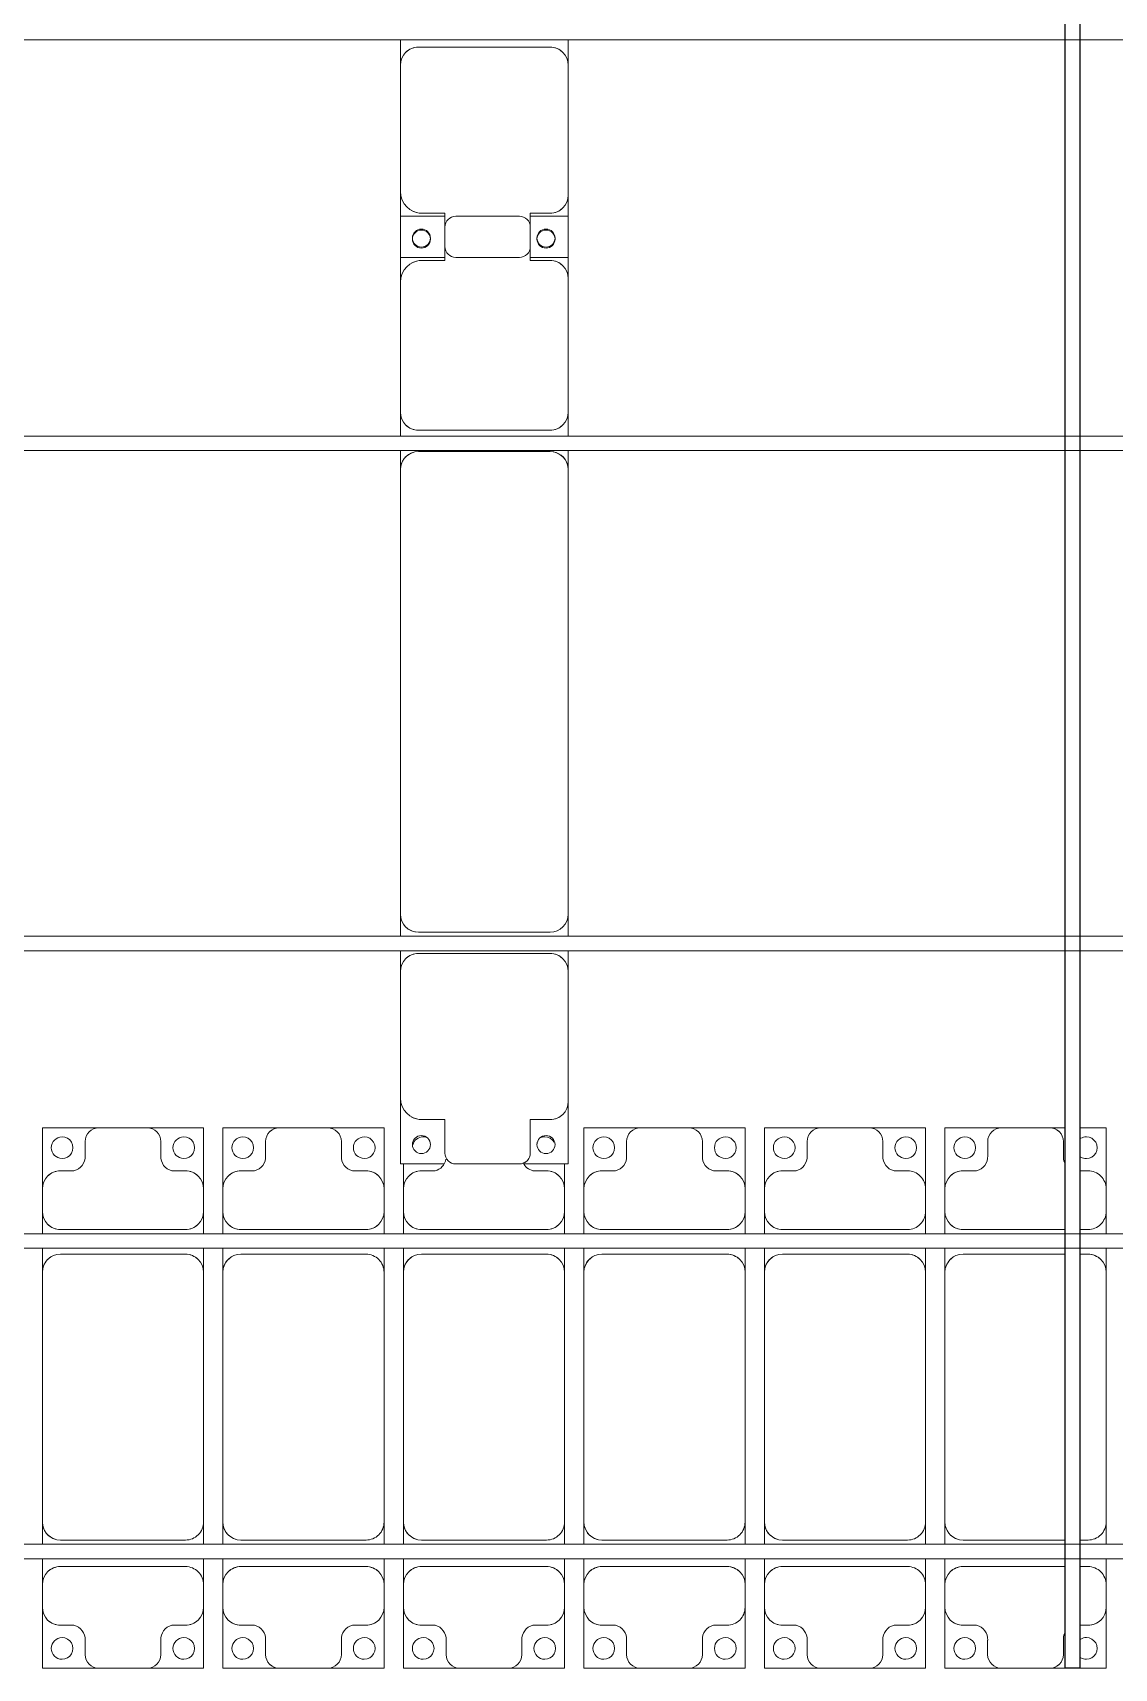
# Model space of a CAD drawing. Header units: millimetres. Extents: x -147246 to 112336, y -213734 to -86506.
# Drawn here: x -113366 to -110370, y -169394 to -164865 of the extents above; entities that cross this region are included whole.
import ezdxf

# ---------------------------------------------------------------- set-up
doc = ezdxf.new("R2010")
doc.units = ezdxf.units.MM
doc.layers.add('A-GENM', color=13, linetype='Continuous', lineweight=9)
doc.layers.add('S-BEAM', color=12, linetype='Continuous', lineweight=9)

# ---------------------------------------------------------------- blocks, each defined once
blk = doc.blocks.new('Dầm C52 - Dầm C52-18789-BỐ TRÍ KHUNG KẾT CẤU BÈ PIN 05')
at = {"layer": 'S-BEAM', "color": 1}
blk.add_line((-74474.3, 20), (74474.3, 20), dxfattribs=at)
blk = doc.blocks.new('Dầm C52 - Dầm C52-18790-BỐ TRÍ KHUNG KẾT CẤU BÈ PIN 05')
at = {"layer": 'S-BEAM', "color": 1}
for p, q in [((-74474.3, 20), (74474.3, 20)), ((74474.3, -20), (-74474.3, -20))]:
    blk.add_line(p, q, dxfattribs=at)
blk = doc.blocks.new('Dầm C52 - Hộp 40x60-38180-BỐ TRÍ KHUNG KẾT CẤU BÈ PIN 05')
at = {"layer": 'S-BEAM', "color": 3, "lineweight": 25}
for p, q in [((-38419.7, 20), (38419.7, 20)), ((38419.7, 20), (38419.7, -20)), ((38419.7, -20), (-38419.7, -20))]:
    blk.add_line(p, q, dxfattribs=at)
blk = doc.blocks.new('Dai phao do pin - DẢI PHAO ĐỠ PIN-36256-BỐ TRÍ KHUNG KẾT CẤU BÈ PIN 05')
at = {"layer": 'A-GENM', "color": 7}
for p, q in [((-1312.2, 241.6), (-1129.7, 241.6)), ((-1312.2, 120.4), (-1312.2, 241.6)), ((-779.7, 241.6), (-1129.7, 241.6)), ((-779.7, 241.6), (-721.9, 241.6)), ((-681.9, 241.6), (-620.3, 241.6)), ((610.3, 241.6), (-620.3, 241.6)), ((610.3, 241.6), (663.1, 241.6)), ((703.1, 241.6), (769.7, 241.6)), ((1129.7, 241.6), (769.7, 241.6)), ((1129.7, 241.6), (1312.2, 241.6)), ((1197.8, 241.6), (1380.3, 241.6)), ((1197.8, 118.2), (1197.8, 241.6)), ((1312.2, 241.6), (1312.2, 118.2)), ((1730.3, 241.6), (1380.3, 241.6)), ((1730.3, 241.6), (1800.5, 241.6)), ((-1189.7, 181.6), (-1189.7, 118.2)), ((-729.7, -173.4), (-729.7, 191.6)), ((-670.3, 191.6), (-670.3, -173.4)), ((660.3, -173.4), (660.3, 191.6)), ((719.7, 191.6), (719.7, -173.4)), ((1189.7, 118.2), (1189.7, 181.6)), ((1320.3, 181.6), (1320.3, 118.2)), ((1780.3, -173.4), (1780.3, 191.6)), ((-1189.7, 118.2), (-1282.2, 118.2)), ((1282.2, 118.2), (1189.7, 118.2)), ((1320.3, 118.2), (1227.8, 118.2)), ((-1312.2, 88.2), (-1312.2, -88.2)), ((1197.8, 88.2), (1197.8, -88.2)), ((1312.2, -88.2), (1312.2, 88.2)), ((-1312.2, -223.4), (-1312.2, -100.4)), ((-1282.2, -118.2), (-1189.7, -118.2)), ((-1189.7, -118.2), (-1189.7, -173.4)), ((1189.7, -173.4), (1189.7, -118.2)), ((1189.7, -118.2), (1282.2, -118.2)), ((1197.8, -223.4), (1197.8, -118.2)), ((1227.8, -118.2), (1320.3, -118.2)), ((1312.2, -118.2), (1312.2, -223.4)), ((1320.3, -118.2), (1320.3, -173.4)), ((-1139.7, -223.4), (-1312.2, -223.4)), ((-1139.7, -223.4), (-779.7, -223.4)), ((-721.9, -223.4), (-779.7, -223.4)), ((-620.3, -223.4), (-681.9, -223.4)), ((-620.3, -223.4), (610.3, -223.4)), ((663.1, -223.4), (610.3, -223.4)), ((769.7, -223.4), (703.1, -223.4)), ((769.7, -223.4), (1139.7, -223.4)), ((1312.2, -223.4), (1139.7, -223.4)), ((1370.3, -223.4), (1197.8, -223.4)), ((1370.3, -223.4), (1730.3, -223.4)), ((1800.5, -223.4), (1730.3, -223.4))]:
    blk.add_line(p, q, dxfattribs=at)
for centre, radius, start, end in [((-1129.7, 181.6), 60, 90, 180), ((-779.7, 191.6), 50, 360, 90), ((-779.7, 191.6), 50, 360, 45), ((-620.3, 191.6), 50, 90, 180), ((-620.3, 191.6), 50, 105, 180), ((610.3, 191.6), 50, 360, 90), ((610.3, 191.6), 50, 15, 90), ((769.7, 191.6), 50, 90, 180), ((769.7, 191.6), 50, 135, 180), ((1129.7, 181.6), 60, 360, 90), ((1380.3, 181.6), 60, 90, 180), ((1730.3, 191.6), 50, 360, 90), ((1730.3, 191.6), 50, 360, 45), ((-1258.6, 183.2), 25, 0, 180), ((-1258.6, 183.2), 25, 180, 360), ((-1129.7, 181.6), 60, 150, 180), ((1129.7, 181.6), 60, 360, 30), ((1248.6, 183.2), 25, 360, 180), ((1248.6, 183.2), 25, 180, 0), ((1251.4, 183.2), 25, 0, 180), ((1251.4, 183.2), 25, 180, 360), ((1380.3, 181.6), 60, 150, 180), ((-1282.2, 88.2), 30, 90, 180), ((1227.8, 88.2), 30, 90, 180), ((1282.2, 88.2), 30, 360, 90), ((-1282.2, -88.2), 30, 180, 270), ((1227.8, -88.2), 30, 180, 270), ((1282.2, -88.2), 30, 270, 360), ((-1282.2, -88.2), 30, 210, 240), ((-1258.6, -161.8), 25, 0, 180), ((-1258.6, -161.8), 25, 180, 0), ((-1258.6, -161.8), 25, 75, 90), ((-1139.7, -173.4), 50, 180, 270), ((-1139.7, -173.4), 50, 180, 225), ((-779.7, -173.4), 50, 270, 360), ((-779.7, -173.4), 50, 315, 360), ((-620.3, -173.4), 50, 180, 270), ((-620.3, -173.4), 50, 180, 270), ((610.3, -173.4), 50, 270, 360), ((610.3, -173.4), 50, 285, 360), ((769.7, -173.4), 50, 180, 270), ((769.7, -173.4), 50, 180, 225), ((1139.7, -173.4), 50, 270, 360), ((1139.7, -173.4), 50, 315, 360), ((1248.6, -161.8), 25, 0, 180), ((1248.6, -161.8), 25, 180, 360), ((1251.4, -161.8), 25, 0, 180), ((1251.4, -161.8), 25, 180, 0), ((1370.3, -173.4), 50, 180, 270), ((1370.3, -173.4), 50, 180, 225), ((1730.3, -173.4), 50, 270, 360), ((1730.3, -173.4), 50, 315, 360)]:
    blk.add_arc(centre, radius, start, end, dxfattribs=at)
blk = doc.blocks.new('Dai phaodi lai - DẢI PHAO ĐI LẠI-37321-BỐ TRÍ KHUNG KẾT CẤU BÈ PIN 05')
at = {"layer": 'A-GENM', "color": 7}
for p, q in [((26776.8, 748.4), (26933.1, 748.4)), ((26776.8, 579.3), (26776.8, 748.4)), ((27066.9, 748.4), (26933.1, 748.4)), ((27066.9, 748.4), (27223.2, 748.4)), ((27223.2, 748.4), (27223.2, 579.3)), ((27276.8, 748.4), (27433.1, 748.4)), ((27276.8, 579.3), (27276.8, 748.4)), ((27566.9, 748.4), (27433.1, 748.4)), ((27566.9, 748.4), (27723.2, 748.4)), ((27723.2, 748.4), (27723.2, 579.3)), ((28276.8, 748.4), (28433.1, 748.4)), ((28276.8, 579.3), (28276.8, 748.4)), ((28566.9, 748.4), (28433.1, 748.4)), ((28566.9, 748.4), (28723.2, 748.4)), ((28723.2, 748.4), (28723.2, 579.3)), ((28776.8, 748.4), (28933.1, 748.4)), ((28776.8, 579.3), (28776.8, 748.4)), ((29066.9, 748.4), (28933.1, 748.4)), ((29066.9, 748.4), (29223.2, 748.4)), ((29223.2, 748.4), (29223.2, 579.3)), ((29276.8, 748.4), (29433.1, 748.4)), ((29276.8, 579.3), (29276.8, 748.4)), ((29566.9, 748.4), (29433.1, 748.4)), ((29566.9, 748.4), (29610, 748.4)), ((29650, 748.4), (29723.2, 748.4)), ((29723.2, 748.4), (29723.2, 579.3)), ((26895.1, 710.4), (26895.1, 670.7)), ((27104.9, 670.7), (27104.9, 710.4)), ((27395.1, 710.4), (27395.1, 670.7)), ((27604.9, 670.7), (27604.9, 710.4)), ((28395.1, 710.4), (28395.1, 670.7)), ((28604.9, 670.7), (28604.9, 710.4)), ((28895.1, 710.4), (28895.1, 670.7)), ((29104.9, 670.7), (29104.9, 710.4)), ((29395.1, 710.4), (29395.1, 670.7)), ((29604.9, 670.7), (29604.9, 710.4)), ((27776.8, 579.3), (27776.8, 648.9)), ((28223.2, 649.2), (28223.2, 579.3)), ((26864.3, 629.3), (26826.8, 629.3)), ((27173.2, 629.3), (27135.7, 629.3)), ((27364.3, 629.3), (27326.8, 629.3)), ((27673.2, 629.3), (27635.7, 629.3)), ((27864.3, 629.3), (27826.8, 629.3)), ((28173.2, 629.3), (28135.7, 629.3)), ((28364.3, 629.3), (28326.8, 629.3)), ((28673.2, 629.3), (28635.7, 629.3)), ((28864.3, 629.3), (28826.8, 629.3)), ((29173.2, 629.3), (29135.7, 629.3)), ((29364.3, 629.3), (29326.8, 629.3)), ((29673.2, 629.3), (29650, 629.3)), ((26776.8, 579.3), (26776.8, 516.7)), ((27223.2, 516.7), (27223.2, 579.3)), ((27276.8, 579.3), (27276.8, 516.7)), ((27723.2, 516.7), (27723.2, 579.3)), ((27776.8, 579.3), (27776.8, 516.7)), ((28223.2, 516.7), (28223.2, 579.3)), ((28276.8, 579.3), (28276.8, 516.7)), ((28723.2, 516.7), (28723.2, 579.3)), ((28776.8, 579.3), (28776.8, 516.7)), ((29223.2, 516.7), (29223.2, 579.3)), ((29276.8, 579.3), (29276.8, 516.7)), ((29723.2, 516.7), (29723.2, 579.3)), ((26776.8, 455.1), (26776.8, 516.7)), ((27223.2, 516.7), (27223.2, 455.1)), ((27276.8, 455.1), (27276.8, 516.7)), ((27723.2, 516.7), (27723.2, 455.1)), ((27776.8, 455.1), (27776.8, 516.7)), ((28223.2, 516.7), (28223.2, 455.1)), ((28276.8, 455.1), (28276.8, 516.7)), ((28723.2, 516.7), (28723.2, 455.1)), ((28776.8, 455.1), (28776.8, 516.7)), ((29223.2, 516.7), (29223.2, 455.1)), ((29276.8, 455.1), (29276.8, 516.7)), ((29723.2, 516.7), (29723.2, 455.1)), ((26826.8, 466.7), (27173.2, 466.7)), ((27326.8, 466.7), (27673.2, 466.7)), ((27826.8, 466.7), (28173.2, 466.7)), ((28326.8, 466.7), (28673.2, 466.7)), ((28826.8, 466.7), (29173.2, 466.7)), ((29326.8, 466.7), (29610, 466.7)), ((29650, 466.7), (29673.2, 466.7)), ((26776.8, 348.3), (26776.8, 415.1)), ((27223.2, 415.1), (27223.2, 348.3)), ((27276.8, 348.3), (27276.8, 415.1)), ((27723.2, 415.1), (27723.2, 348.3)), ((27776.8, 348.3), (27776.8, 415.1)), ((28223.2, 415.1), (28223.2, 348.3)), ((28276.8, 348.3), (28276.8, 415.1)), ((28723.2, 415.1), (28723.2, 348.3)), ((28776.8, 348.3), (28776.8, 415.1)), ((29223.2, 415.1), (29223.2, 348.3)), ((29276.8, 348.3), (29276.8, 415.1)), ((29723.2, 415.1), (29723.2, 348.3)), ((27173.2, 398.3), (26826.8, 398.3)), ((27673.2, 398.3), (27326.8, 398.3)), ((28173.2, 398.3), (27826.8, 398.3)), ((28673.2, 398.3), (28326.8, 398.3)), ((29173.2, 398.3), (28826.8, 398.3)), ((29610, 398.3), (29326.8, 398.3)), ((29673.2, 398.3), (29650, 398.3)), ((26776.8, 348.3), (26776.8, -343.3)), ((27223.2, -343.3), (27223.2, 348.3)), ((27276.8, 348.3), (27276.8, -343.3)), ((27723.2, -343.3), (27723.2, 348.3)), ((27776.8, 348.3), (27776.8, -343.3)), ((28223.2, -343.3), (28223.2, 348.3)), ((28276.8, 348.3), (28276.8, -343.3)), ((28723.2, -343.3), (28723.2, 348.3)), ((28776.8, 348.3), (28776.8, -343.3)), ((29223.2, -343.3), (29223.2, 348.3)), ((29276.8, 348.3), (29276.8, -343.3)), ((29723.2, -343.3), (29723.2, 348.3)), ((26776.8, -404.9), (26776.8, -343.3)), ((27223.2, -343.3), (27223.2, -404.9)), ((27276.8, -404.9), (27276.8, -343.3)), ((27723.2, -343.3), (27723.2, -404.9)), ((27776.8, -404.9), (27776.8, -343.3)), ((28223.2, -343.3), (28223.2, -404.9)), ((28276.8, -404.9), (28276.8, -343.3)), ((28723.2, -343.3), (28723.2, -404.9)), ((28776.8, -404.9), (28776.8, -343.3)), ((29223.2, -343.3), (29223.2, -404.9)), ((29276.8, -404.9), (29276.8, -343.3)), ((29723.2, -343.3), (29723.2, -404.9)), ((26826.8, -393.3), (27173.2, -393.3)), ((27326.8, -393.3), (27673.2, -393.3)), ((27826.8, -393.3), (28173.2, -393.3)), ((28326.8, -393.3), (28673.2, -393.3)), ((28826.8, -393.3), (29173.2, -393.3)), ((29326.8, -393.3), (29610, -393.3)), ((29650, -393.3), (29673.2, -393.3)), ((26776.8, -516.7), (26776.8, -444.9)), ((27223.2, -444.9), (27223.2, -516.7)), ((27276.8, -516.7), (27276.8, -444.9)), ((27723.2, -444.9), (27723.2, -516.7)), ((27776.8, -516.7), (27776.8, -444.9)), ((28223.2, -444.9), (28223.2, -516.7)), ((28276.8, -516.7), (28276.8, -444.9)), ((28723.2, -444.9), (28723.2, -516.7)), ((28776.8, -516.7), (28776.8, -444.9)), ((29223.2, -444.9), (29223.2, -516.7)), ((29276.8, -516.7), (29276.8, -444.9)), ((29723.2, -444.9), (29723.2, -516.7)), ((27173.2, -466.7), (26826.8, -466.7)), ((27673.2, -466.7), (27326.8, -466.7)), ((28173.2, -466.7), (27826.8, -466.7)), ((28673.2, -466.7), (28326.8, -466.7)), ((29173.2, -466.7), (28826.8, -466.7)), ((29610, -466.7), (29326.8, -466.7)), ((29673.2, -466.7), (29650, -466.7)), ((26776.8, -516.7), (26776.8, -579.3)), ((27223.2, -579.3), (27223.2, -516.7)), ((27276.8, -516.7), (27276.8, -579.3)), ((27723.2, -579.3), (27723.2, -516.7)), ((27776.8, -516.7), (27776.8, -579.3)), ((28223.2, -579.3), (28223.2, -516.7)), ((28276.8, -516.7), (28276.8, -579.3)), ((28723.2, -579.3), (28723.2, -516.7)), ((28776.8, -516.7), (28776.8, -579.3)), ((29223.2, -579.3), (29223.2, -516.7)), ((29276.8, -516.7), (29276.8, -579.3)), ((29723.2, -579.3), (29723.2, -516.7)), ((26776.8, -748.4), (26776.8, -579.3)), ((27223.2, -579.3), (27223.2, -748.4)), ((27276.8, -748.4), (27276.8, -579.3)), ((27723.2, -579.3), (27723.2, -748.4)), ((27776.8, -748.4), (27776.8, -579.3)), ((28223.2, -579.3), (28223.2, -748.4)), ((28276.8, -748.4), (28276.8, -579.3)), ((28723.2, -579.3), (28723.2, -748.4)), ((28776.8, -748.4), (28776.8, -579.3)), ((29223.2, -579.3), (29223.2, -748.4)), ((29276.8, -748.4), (29276.8, -579.3)), ((29723.2, -579.3), (29723.2, -748.4)), ((26826.8, -629.3), (26864.3, -629.3)), ((27135.7, -629.3), (27173.2, -629.3)), ((27326.8, -629.3), (27364.3, -629.3)), ((27635.7, -629.3), (27673.2, -629.3)), ((27826.8, -629.3), (27864.3, -629.3)), ((28135.7, -629.3), (28173.2, -629.3)), ((28326.8, -629.3), (28364.3, -629.3)), ((28635.7, -629.3), (28673.2, -629.3)), ((28826.8, -629.3), (28864.3, -629.3)), ((29135.7, -629.3), (29173.2, -629.3)), ((29326.8, -629.3), (29364.3, -629.3)), ((29650, -629.3), (29673.2, -629.3)), ((26895.1, -670.7), (26895.1, -710.4)), ((27104.9, -710.4), (27104.9, -670.7)), ((27395.1, -670.7), (27395.1, -710.4)), ((27604.9, -710.4), (27604.9, -670.7)), ((27895.1, -670.7), (27895.1, -710.4)), ((28104.9, -710.4), (28104.9, -670.7)), ((28395.1, -670.7), (28395.1, -710.4)), ((28604.9, -710.4), (28604.9, -670.7)), ((28895.1, -670.7), (28895.1, -710.4)), ((29104.9, -710.4), (29104.9, -670.7)), ((29395.1, -670.7), (29395.1, -710.4)), ((29604.9, -710.4), (29604.9, -670.7)), ((26933.1, -748.4), (26776.8, -748.4)), ((26933.1, -748.4), (27066.9, -748.4)), ((27223.2, -748.4), (27066.9, -748.4)), ((27433.1, -748.4), (27276.8, -748.4)), ((27433.1, -748.4), (27566.9, -748.4)), ((27723.2, -748.4), (27566.9, -748.4)), ((27933.1, -748.4), (27776.8, -748.4)), ((27933.1, -748.4), (28066.9, -748.4)), ((28223.2, -748.4), (28066.9, -748.4)), ((28433.1, -748.4), (28276.8, -748.4)), ((28433.1, -748.4), (28566.9, -748.4)), ((28723.2, -748.4), (28566.9, -748.4)), ((28933.1, -748.4), (28776.8, -748.4)), ((28933.1, -748.4), (29066.9, -748.4)), ((29223.2, -748.4), (29066.9, -748.4)), ((29433.1, -748.4), (29276.8, -748.4)), ((29433.1, -748.4), (29566.9, -748.4)), ((29610, -748.4), (29566.9, -748.4)), ((29723.2, -748.4), (29650, -748.4))]:
    blk.add_line(p, q, dxfattribs=at)
for centre, radius, start, end in [((26933.1, 710.4), 38, 90, 180), ((26933.1, 710.4), 38, 90, 135), ((27066.9, 710.4), 38, 360, 90), ((27066.9, 710.4), 38, 45, 90), ((27433.1, 710.4), 38, 90, 180), ((27433.1, 710.4), 38, 90, 135), ((27566.9, 710.4), 38, 360, 90), ((27566.9, 710.4), 38, 45, 90), ((28433.1, 710.4), 38, 90, 180), ((28433.1, 710.4), 38, 90, 135), ((28566.9, 710.4), 38, 0, 90), ((28566.9, 710.4), 38, 45, 90), ((28933.1, 710.4), 38, 90, 180), ((28933.1, 710.4), 38, 90, 135), ((29066.9, 710.4), 38, 360, 90), ((29066.9, 710.4), 38, 45, 90), ((29433.1, 710.4), 38, 90, 180), ((29433.1, 710.4), 38, 90, 135), ((29566.9, 710.4), 38, 0, 90), ((29566.9, 710.4), 38, 45, 90), ((26831.6, 693.3), 30, 90, 270), ((26831.6, 693.3), 30, 270, 90), ((27168.4, 693.3), 30, 90, 270), ((27168.4, 693.3), 30, 270, 90), ((27331.6, 693.3), 30, 90, 270), ((27331.6, 693.3), 30, 270, 90), ((27668.4, 693.3), 30, 90, 270), ((27668.4, 693.3), 30, 270, 90), ((27831.6, 693.3), 30, 90, 165), ((27831.6, 693.3), 30, 75, 90), ((28168.4, 693.3), 30, 90, 118.4531), ((28168.4, 693.3), 30, 30, 90), ((28331.6, 693.3), 30, 90, 270), ((28331.6, 693.3), 30, 270, 90), ((28668.4, 693.3), 30, 90, 270), ((28668.4, 693.3), 30, 270, 90), ((28831.6, 693.3), 30, 90, 270), ((28831.6, 693.3), 30, 270, 90), ((29168.4, 693.3), 30, 90, 270), ((29168.4, 693.3), 30, 270, 90), ((29331.6, 693.3), 30, 90, 270), ((29331.6, 693.3), 30, 270, 90), ((29668.4, 693.3), 30, 90, 120), ((29668.4, 693.3), 30, 270, 90), ((26855.2, 668.2), 40, 283.1885, 3.5081), ((27144.8, 668.2), 40, 176.4919, 256.8115), ((27355.2, 668.2), 40, 283.1885, 3.5081), ((27644.8, 668.2), 40, 176.4919, 256.8115), ((27855.2, 668.2), 40, 283.1885, 350.1215), ((28144.8, 668.2), 40, 203.2651, 256.8115), ((28355.2, 668.2), 40, 283.1885, 3.5081), ((28644.8, 668.2), 40, 176.4919, 256.8115), ((28855.2, 668.2), 40, 283.1885, 3.5081), ((29144.8, 668.2), 40, 176.4919, 256.8115), ((29355.2, 668.2), 40, 283.1885, 3.5081), ((29644.8, 668.2), 40, 176.4919, 203.2651), ((29668.4, 693.3), 30, 240, 270), ((26826.8, 579.3), 50, 90, 180), ((26826.8, 579.3), 50, 90, 135), ((27173.2, 579.3), 50, 0, 90), ((27173.2, 579.3), 50, 45, 90), ((27326.8, 579.3), 50, 90, 180), ((27326.8, 579.3), 50, 90, 135), ((27673.2, 579.3), 50, 0, 90), ((27673.2, 579.3), 50, 45, 90), ((27826.8, 579.3), 50, 90, 180), ((27826.8, 579.3), 50, 90, 135), ((28173.2, 579.3), 50, 0, 90), ((28173.2, 579.3), 50, 45, 90), ((28326.8, 579.3), 50, 90, 180), ((28326.8, 579.3), 50, 90, 135), ((28673.2, 579.3), 50, 0, 90), ((28673.2, 579.3), 50, 45, 90), ((28826.8, 579.3), 50, 90, 180), ((28826.8, 579.3), 50, 90, 135), ((29173.2, 579.3), 50, 360, 90), ((29173.2, 579.3), 50, 45, 90), ((29326.8, 579.3), 50, 90, 180), ((29326.8, 579.3), 50, 90, 135), ((29673.2, 579.3), 50, 360, 90), ((29673.2, 579.3), 50, 45, 90), ((26826.8, 516.7), 50, 180, 270), ((27173.2, 516.7), 50, 270, 360), ((27326.8, 516.7), 50, 180, 270), ((27673.2, 516.7), 50, 270, 360), ((27826.8, 516.7), 50, 180, 270), ((28173.2, 516.7), 50, 270, 360), ((28326.8, 516.7), 50, 180, 270), ((28673.2, 516.7), 50, 270, 360), ((28826.8, 516.7), 50, 180, 270), ((29173.2, 516.7), 50, 270, 0), ((29326.8, 516.7), 50, 180, 270), ((29673.2, 516.7), 50, 270, 0), ((26826.8, 516.7), 50, 225, 270), ((27173.2, 516.7), 50, 270, 315), ((27326.8, 516.7), 50, 225, 270), ((27673.2, 516.7), 50, 270, 315), ((27826.8, 516.7), 50, 225, 270), ((28173.2, 516.7), 50, 270, 315), ((28326.8, 516.7), 50, 225, 270), ((28673.2, 516.7), 50, 270, 315), ((28826.8, 516.7), 50, 225, 270), ((29173.2, 516.7), 50, 270, 315), ((29326.8, 516.7), 50, 225, 270), ((29673.2, 516.7), 50, 270, 315), ((26826.8, 348.3), 50, 90, 180), ((26826.8, 348.3), 50, 120, 165), ((27173.2, 348.3), 50, 0, 90), ((27173.2, 348.3), 50, 45, 90), ((27326.8, 348.3), 50, 90, 180), ((27326.8, 348.3), 50, 120, 165), ((27673.2, 348.3), 50, 360, 90), ((27673.2, 348.3), 50, 45, 90), ((27826.8, 348.3), 50, 90, 180), ((27826.8, 348.3), 50, 120, 165), ((28173.2, 348.3), 50, 0, 90), ((28173.2, 348.3), 50, 45, 90), ((28326.8, 348.3), 50, 90, 180), ((28326.8, 348.3), 50, 120, 165), ((28673.2, 348.3), 50, 0, 90), ((28673.2, 348.3), 50, 45, 90), ((28826.8, 348.3), 50, 90, 180), ((28826.8, 348.3), 50, 120, 165), ((29173.2, 348.3), 50, 0, 90), ((29173.2, 348.3), 50, 45, 90), ((29326.8, 348.3), 50, 90, 180), ((29326.8, 348.3), 50, 120, 165), ((29673.2, 348.3), 50, 0, 90), ((29673.2, 348.3), 50, 45, 90), ((26826.8, -343.3), 50, 180, 270), ((26826.8, -343.3), 50, 180, 255), ((27173.2, -343.3), 50, 270, 0), ((27173.2, -343.3), 50, 315, 0), ((27326.8, -343.3), 50, 180, 270), ((27326.8, -343.3), 50, 180, 255), ((27673.2, -343.3), 50, 270, 0), ((27673.2, -343.3), 50, 315, 0), ((27826.8, -343.3), 50, 180, 270), ((27826.8, -343.3), 50, 180, 255), ((28173.2, -343.3), 50, 270, 0), ((28173.2, -343.3), 50, 315, 0), ((28326.8, -343.3), 50, 180, 270), ((28326.8, -343.3), 50, 180, 255), ((28673.2, -343.3), 50, 270, 0), ((28673.2, -343.3), 50, 315, 0), ((28826.8, -343.3), 50, 180, 270), ((28826.8, -343.3), 50, 180, 255), ((29173.2, -343.3), 50, 270, 0), ((29173.2, -343.3), 50, 315, 0), ((29326.8, -343.3), 50, 180, 270), ((29326.8, -343.3), 50, 180, 255), ((29673.2, -343.3), 50, 270, 0), ((29673.2, -343.3), 50, 315, 0), ((26826.8, -516.7), 50, 90, 180), ((26826.8, -516.7), 50, 90, 135), ((27173.2, -516.7), 50, 360, 90), ((27173.2, -516.7), 50, 45, 90), ((27326.8, -516.7), 50, 90, 180), ((27326.8, -516.7), 50, 90, 135), ((27673.2, -516.7), 50, 0, 90), ((27673.2, -516.7), 50, 45, 90), ((27826.8, -516.7), 50, 90, 180), ((27826.8, -516.7), 50, 90, 135), ((28173.2, -516.7), 50, 0, 90), ((28173.2, -516.7), 50, 45, 90), ((28326.8, -516.7), 50, 90, 180), ((28326.8, -516.7), 50, 90, 135), ((28673.2, -516.7), 50, 0, 90), ((28673.2, -516.7), 50, 45, 90), ((28826.8, -516.7), 50, 90, 180), ((28826.8, -516.7), 50, 90, 135), ((29173.2, -516.7), 50, 360, 90), ((29173.2, -516.7), 50, 45, 90), ((29326.8, -516.7), 50, 90, 180), ((29326.8, -516.7), 50, 90, 135), ((29673.2, -516.7), 50, 360, 90), ((29673.2, -516.7), 50, 45, 90), ((26826.8, -579.3), 50, 180, 270), ((27173.2, -579.3), 50, 270, 360), ((27326.8, -579.3), 50, 180, 270), ((27673.2, -579.3), 50, 270, 360), ((27826.8, -579.3), 50, 180, 270), ((28173.2, -579.3), 50, 270, 360), ((28326.8, -579.3), 50, 180, 270), ((28673.2, -579.3), 50, 270, 0), ((28826.8, -579.3), 50, 180, 270), ((29173.2, -579.3), 50, 270, 360), ((29326.8, -579.3), 50, 180, 270), ((29673.2, -579.3), 50, 270, 360), ((26826.8, -579.3), 50, 225, 270), ((26855.2, -668.2), 40, 356.4919, 76.8115), ((27144.8, -668.2), 40, 103.1885, 183.5081), ((27173.2, -579.3), 50, 270, 315), ((27326.8, -579.3), 50, 225, 270), ((27355.2, -668.2), 40, 356.4919, 76.8115), ((27644.8, -668.2), 40, 103.1885, 183.5081), ((27673.2, -579.3), 50, 270, 315), ((27826.8, -579.3), 50, 225, 270), ((27855.2, -668.2), 40, 356.4919, 76.8115), ((28144.8, -668.2), 40, 103.1885, 183.5081), ((28173.2, -579.3), 50, 270, 315), ((28326.8, -579.3), 50, 225, 270), ((28355.2, -668.2), 40, 356.4919, 76.8115), ((28644.8, -668.2), 40, 103.1885, 183.5081), ((28673.2, -579.3), 50, 270, 315), ((28826.8, -579.3), 50, 225, 270), ((28855.2, -668.2), 40, 356.4919, 76.8115), ((29144.8, -668.2), 40, 103.1885, 183.5081), ((29173.2, -579.3), 50, 270, 315), ((29326.8, -579.3), 50, 225, 270), ((29355.2, -668.2), 40, 356.4919, 76.8115), ((29673.2, -579.3), 50, 270, 315), ((26831.6, -693.3), 30, 90, 270), ((26831.6, -693.3), 30, 270, 90), ((27168.4, -693.3), 30, 90, 270), ((27168.4, -693.3), 30, 270, 90), ((27331.6, -693.3), 30, 90, 270), ((27331.6, -693.3), 30, 270, 90), ((27668.4, -693.3), 30, 90, 270), ((27668.4, -693.3), 30, 270, 90), ((27831.6, -693.3), 30, 90, 270), ((27831.6, -693.3), 30, 270, 90), ((28168.4, -693.3), 30, 90, 270), ((28168.4, -693.3), 30, 270, 90), ((28331.6, -693.3), 30, 90, 270), ((28331.6, -693.3), 30, 270, 90), ((28668.4, -693.3), 30, 90, 270), ((28668.4, -693.3), 30, 270, 90), ((28831.6, -693.3), 30, 90, 270), ((28831.6, -693.3), 30, 270, 90), ((29168.4, -693.3), 30, 90, 270), ((29168.4, -693.3), 30, 270, 90), ((29331.6, -693.3), 30, 90, 270), ((29331.6, -693.3), 30, 270, 90), ((29644.8, -668.2), 40, 156.7349, 183.5081), ((29668.4, -693.3), 30, 90, 120), ((29668.4, -693.3), 30, 270, 90), ((26933.1, -710.4), 38, 180, 270), ((27066.9, -710.4), 38, 270, 360), ((27433.1, -710.4), 38, 180, 270), ((27566.9, -710.4), 38, 270, 0), ((27933.1, -710.4), 38, 180, 270), ((28066.9, -710.4), 38, 270, 360), ((28433.1, -710.4), 38, 180, 270), ((28566.9, -710.4), 38, 270, 360), ((28933.1, -710.4), 38, 180, 270), ((29066.9, -710.4), 38, 270, 360), ((29433.1, -710.4), 38, 180, 270), ((29566.9, -710.4), 38, 270, 360), ((29668.4, -693.3), 30, 240, 270), ((26933.1, -710.4), 38, 225, 270), ((27066.9, -710.4), 38, 270, 315), ((27433.1, -710.4), 38, 225, 270), ((27566.9, -710.4), 38, 270, 315), ((27933.1, -710.4), 38, 225, 270), ((28066.9, -710.4), 38, 270, 315), ((28433.1, -710.4), 38, 225, 270), ((28566.9, -710.4), 38, 270, 315), ((28933.1, -710.4), 38, 225, 270), ((29066.9, -710.4), 38, 270, 315), ((29433.1, -710.4), 38, 225, 270), ((29566.9, -710.4), 38, 270, 315)]:
    blk.add_arc(centre, radius, start, end, dxfattribs=at)
blk = doc.blocks.new('HOBANMONG_BEPIN 5_rvt-1-BỐ TRÍ KHUNG KẾT CẤU BÈ PIN 05')
at = {"layer": 'A-GENM', "color": 3, "lineweight": 25}
for name, p, rotation in [('Dai phao do pin - DẢI PHAO ĐỠ PIN-36256-BỐ TRÍ KHUNG KẾT CẤU BÈ PIN 05', (-112105.8, -166685.1), 89.99977101252024), ('Dai phaodi lai - DẢI PHAO ĐI LẠI-37321-BỐ TRÍ KHUNG KẾT CẤU BÈ PIN 05', (-140115.8, -168645.6), 359.9997710135151)]:
    blk.add_blockref(name, p, dxfattribs=dict(at, rotation=rotation))
at = {"layer": 'S-BEAM', "color": 3, "lineweight": 25}
for name, p, rotation in [('Dầm C52 - Hộp 40x60-38180-BỐ TRÍ KHUNG KẾT CẤU BÈ PIN 05', (-110485.6, -130974.4), 269.9997710125197), ('Dầm C52 - Dầm C52-18789-BỐ TRÍ KHUNG KẾT CẤU BÈ PIN 05', (-66080.1, -164864.9), 179.9997710135151), ('Dầm C52 - Dầm C52-18790-BỐ TRÍ KHUNG KẾT CẤU BÈ PIN 05', (-66080.1, -166002.2), 179.9997710135151), ('Dầm C52 - Dầm C52-18790-BỐ TRÍ KHUNG KẾT CẤU BÈ PIN 05', (-66080.1, -167387.2), 179.9997710135151), ('Dầm C52 - Dầm C52-18790-BỐ TRÍ KHUNG KẾT CẤU BÈ PIN 05', (-66080.1, -168210.8), 179.9997710135151), ('Dầm C52 - Dầm C52-18790-BỐ TRÍ KHUNG KẾT CẤU BÈ PIN 05', (-66080.1, -169070.8), 179.9997710135151)]:
    blk.add_blockref(name, p, dxfattribs=dict(at, rotation=rotation))

msp = doc.modelspace()

# ---------------------------------------------------------------- block references
at = {"lineweight": 5}
msp.add_blockref('HOBANMONG_BEPIN 5_rvt-1-BỐ TRÍ KHUNG KẾT CẤU BÈ PIN 05', (0, 0), dxfattribs=at)

doc.saveas('drawing.dxf')
